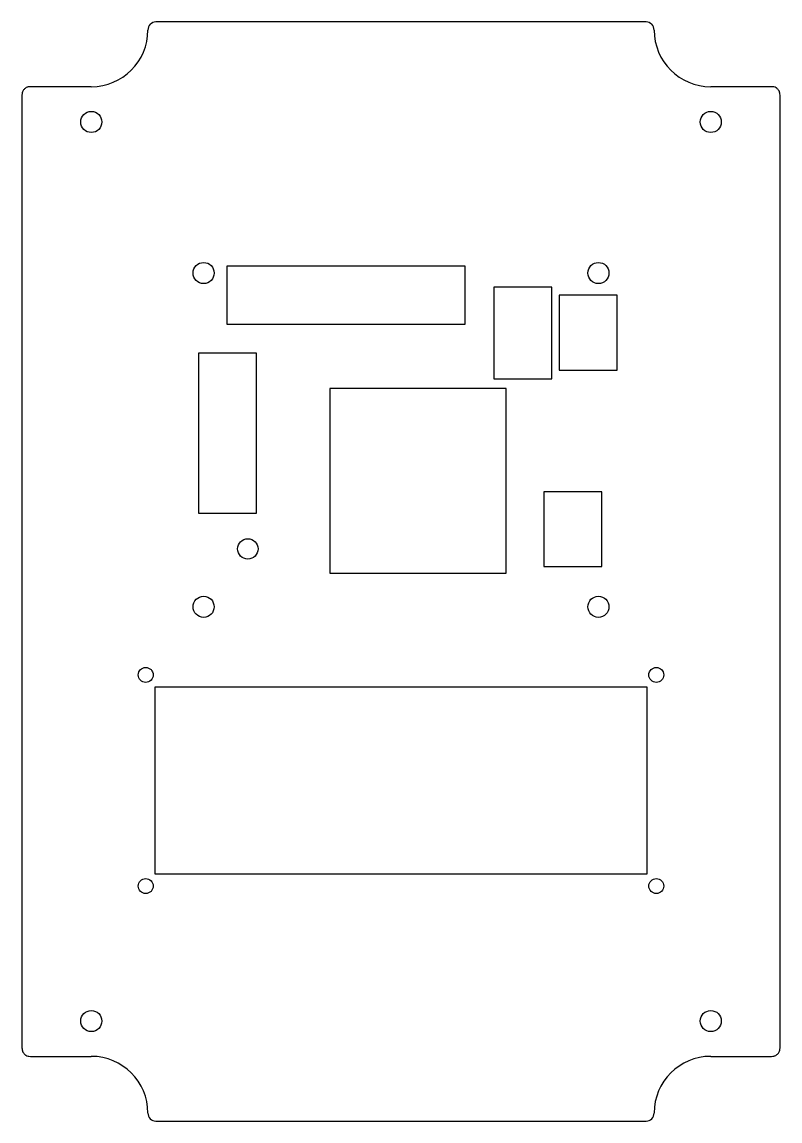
# Model space of a CAD drawing. Header units: millimetres. Extents: x -139 to -28, y -189 to -28.
import ezdxf

# ---------------------------------------------------------------- set-up
doc = ezdxf.new("R2010")
doc.units = ezdxf.units.MM
doc.layers.get('0').update_dxf_attribs({"linetype": 'CONTINUOUS'})

msp = doc.modelspace()

# ---------------------------------------------------------------- linework, layer by layer
for p, q in [((-47.62, -28.06), (-119.62, -28.06)), ((-129.12, -37.56), (-138.05, -37.56)), ((-29.17, -37.56), (-38.12, -37.56)), ((-139.3, -38.79), (-139.3, -178.66)), ((-27.95, -178.69), (-27.95, -38.81)), ((-138.07, -179.92), (-129.12, -179.92)), ((-38.12, -179.92), (-29.2, -179.92)), ((-119.62, -189.42), (-47.62, -189.42))]:
    msp.add_line(p, q)
for points in [[(-109.22, -72.42), (-74.22, -72.42), (-74.22, -63.92), (-109.22, -63.92)], [(-69.97, -80.47), (-61.47, -80.47), (-61.47, -66.97), (-69.97, -66.97)], [(-60.37, -68.17), (-60.37, -79.17), (-51.87, -79.17), (-51.87, -68.17)], [(-104.87, -76.67), (-113.37, -76.67), (-113.37, -100.17), (-104.87, -100.17)], [(-94.07, -108.97), (-68.17, -108.97), (-68.17, -81.87), (-94.07, -81.87)], [(-54.12, -97.02), (-62.62, -97.02), (-62.62, -108.02), (-54.12, -108.02)], [(-47.47, -125.72), (-119.77, -125.72), (-119.77, -153.12), (-47.47, -153.12)]]:
    msp.add_lwpolyline(points, close=True)
for centre, radius in [((-129.12, -42.74), 1.55), ((-38.12, -42.74), 1.55), ((-112.62, -64.92), 1.55), ((-54.62, -64.92), 1.55), ((-106.12, -105.42), 1.5), ((-112.62, -113.92), 1.55), ((-54.62, -113.92), 1.55), ((-121.12, -123.92), 1.1), ((-46.12, -123.92), 1.1), ((-121.12, -154.92), 1.1), ((-46.12, -154.92), 1.1), ((-129.12, -174.74), 1.55), ((-38.12, -174.74), 1.55)]:
    msp.add_circle(centre, radius)
for centre, radius, start, end in [((-119.62, -29.24), 1.18, 90, 180), ((-47.62, -29.24), 1.18, 0, 90), ((-129.12, -29.24), 8.32, 270, 360), ((-38.12, -29.24), 8.32, 180, 270), ((-129.12, -188.24), 8.32, 0, 90), ((-38.12, -188.24), 8.32, 90, 180), ((-119.62, -188.24), 1.18, 180, 270), ((-47.62, -188.24), 1.18, -90, 0)]:
    msp.add_arc(centre, radius, start, end)
for points in [[(-138.05, -37.56), (-138.31, -37.59), (-138.48, -37.62), (-138.55, -37.64), (-138.63, -37.67), (-138.74, -37.72), (-138.85, -37.81), (-138.96, -37.9), (-139.05, -38), (-139.13, -38.12), (-139.2, -38.24), (-139.25, -38.36), (-139.27, -38.45), (-139.28, -38.5), (-139.29, -38.62), (-139.3, -38.79)], [(-27.95, -38.81), (-27.97, -38.55), (-28, -38.39), (-28.03, -38.31), (-28.05, -38.23), (-28.11, -38.12), (-28.2, -38.01), (-28.29, -37.9), (-28.39, -37.81), (-28.51, -37.74), (-28.62, -37.66), (-28.74, -37.61), (-28.84, -37.6), (-28.89, -37.58), (-29, -37.57), (-29.17, -37.56)], [(-139.3, -178.66), (-139.27, -178.92), (-139.25, -179.09), (-139.22, -179.16), (-139.2, -179.24), (-139.14, -179.36), (-139.05, -179.47), (-138.96, -179.58), (-138.86, -179.67), (-138.74, -179.74), (-138.62, -179.81), (-138.5, -179.86), (-138.41, -179.88), (-138.36, -179.89), (-138.24, -179.9), (-138.07, -179.92)], [(-29.2, -179.92), (-28.94, -179.89), (-28.77, -179.86), (-28.7, -179.84), (-28.62, -179.81), (-28.5, -179.75), (-28.4, -179.66), (-28.29, -179.58), (-28.19, -179.47), (-28.12, -179.36), (-28.05, -179.24), (-28, -179.12), (-27.98, -179.03), (-27.97, -178.97), (-27.96, -178.86), (-27.95, -178.69)]]:
    msp.add_open_spline(points, degree=3, knots=[0.0178411, 0.0178411, 0.0178411, 0.0178411, 0.2146978, 0.2146978, 0.2146978, 0.4293961, 0.4293961, 0.4293961, 0.6440853, 0.6440853, 0.6440853, 0.8587707, 0.8587707, 0.8587707, 0.9879786, 0.9879786, 0.9879786, 0.9879786])

doc.saveas('drawing.dxf')
